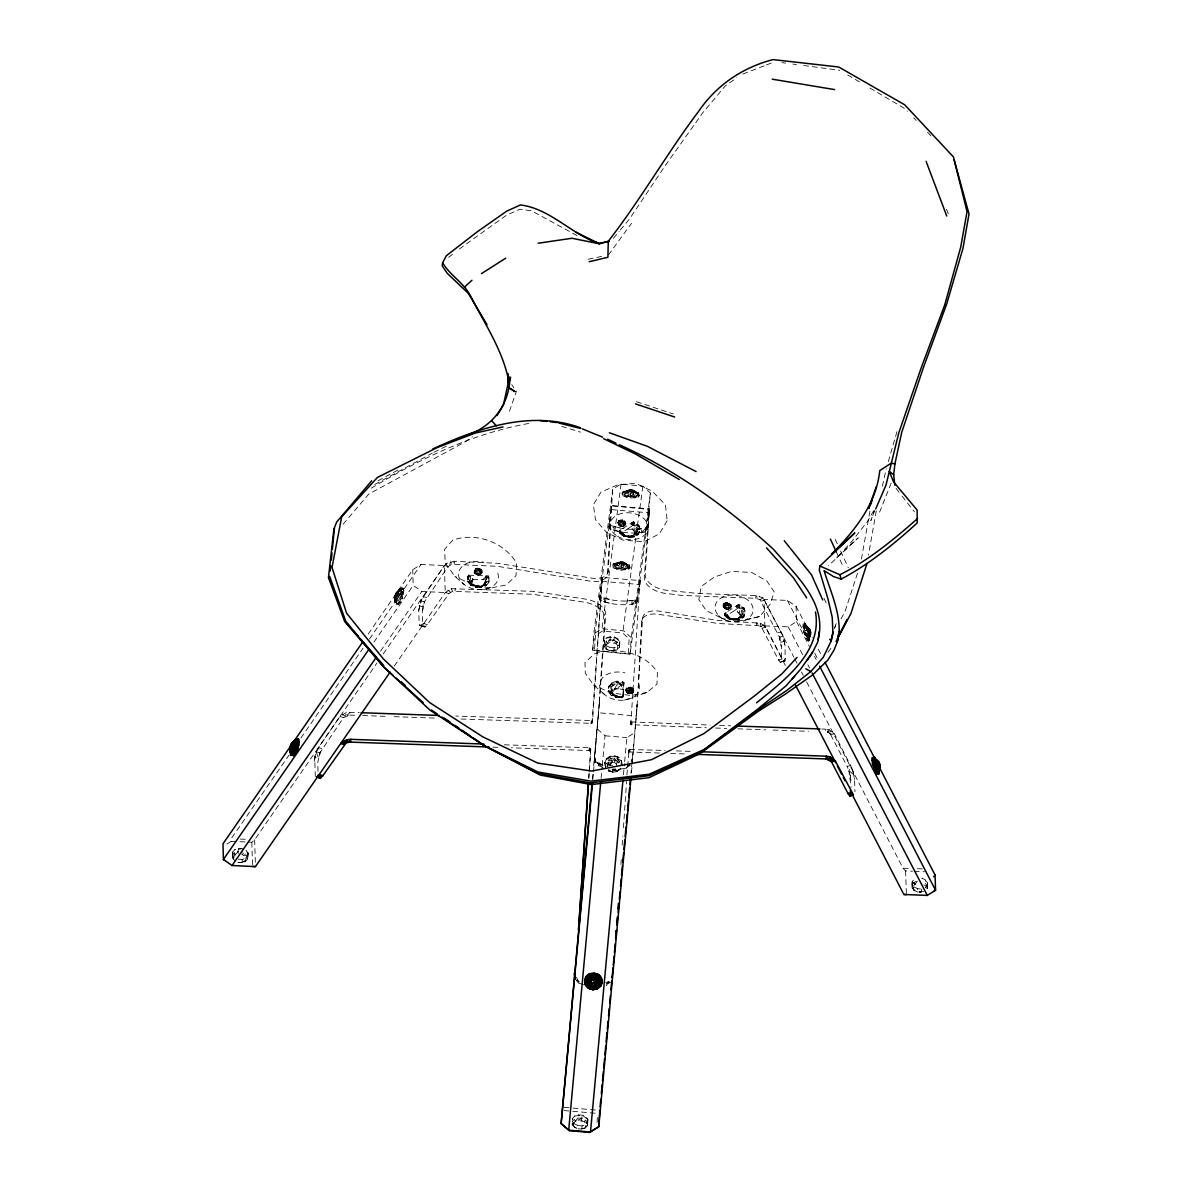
<?xml version="1.0" encoding="UTF-8"?>
<svg xmlns="http://www.w3.org/2000/svg" width="1192" height="1192" viewBox="0 0 1192 1192"><rect width="100%" height="100%" fill="white"/><g stroke="black" fill="none" stroke-linecap="round" stroke-linejoin="round"><path stroke-width="0.75" stroke-dasharray="5 3.75" d="M461.051 719.029L591.977 723.35L602.258 577.375L640 580.564L630.792 724.676L706.215 727.701M592.737 719.923L592.454 722.68L602.258 577.375L599.606 598.727L600.738 600.634C611.585 604.761 624.355 605.774 635.738 603.599L637.347 601.915L640 580.564L639.582 586.375L639.866 583.618L639.657 585.019M394.328 666.045L445.346 592.454L451.306 588.714L533.495 591.336L586.181 599.218A18.953 10.713 16.9 0 1 605.73 614.55L599.203 704.114L604.776 617.665A18.953 10.713 16.9 0 0 585.242 602.347L532.869 594.301L452.558 591.321L448.892 593.631L427.407 624.668L425.112 626.947L423.383 626.664L422.668 623.878L422.311 611.496L424.382 601.9L448.103 566.602L451.753 564.308L497.124 566.274L590.144 581.145A18.953 10.713 16.9 0 0 607.384 573.993L612.718 489.242L621.032 484.027L642.875 486.217L650.385 493.011L646.824 530.231L645.23 531.915C633.831 534.091 621.062 533.077 610.23 528.95L609.082 527.028L609.38 523.348L610.513 525.27C621.345 529.397 634.114 530.41 645.513 528.22L647.122 526.536L649.476 508.88L611.734 505.691L592.677 650.46L630.091 654.214L649.282 509.52L611.615 505.751L609.082 527.028M638.241 687.963L641.654 621.524A18.953 10.698 16.9 0 1 658.878 614.372L717.778 623.461L758.827 625.726L761.986 628.154L778.465 659.832L780.179 662.201L781.371 661.977L781.371 646.839L779.434 637.139L759.945 599.695L755.698 598.309L682.018 595.434L663.721 593.139A18.953 10.713 16.9 0 1 644.276 577.897L649.357 509.535M226.942 844.025L231.233 841.314L231.248 838.587L289.239 754.819M235.345 861.116L232.395 858.002L232.783 851.952L234.869 849.583L241.156 848.57M232.783 851.952L232.395 858.002L233.751 859L234.526 852.757L238.087 851.565L238.43 848.391M246.029 850.343L248.025 852.98L247.638 859.045L245.552 861.399L241.44 862.68L237.908 862.323L241.991 862.606L245.552 861.399L245.999 857.525L241.589 854.068L245.686 853.517L247.683 856.154L245.999 857.525L247.638 859.045L241.44 862.68M248.025 852.98L247.638 859.045L248.025 852.98L242.512 848.659L234.869 849.583M575.17 1127.557L572.22 1124.458L572.607 1118.394L574.693 1116.04L578.254 1114.833L582.337 1115.116L585.853 1116.785L587.85 1119.422L587.462 1125.486L585.376 1127.841L581.264 1129.137L585.376 1127.841L585.823 1123.967L584.229 1121.851L578.135 1120.286L575.289 1121.255L573.62 1123.147L573.576 1125.457L575.17 1127.557L572.22 1124.458L572.607 1118.394M574.693 1116.04L582.337 1115.116L587.85 1119.422L587.462 1125.486L581.815 1129.047L577.733 1128.764L578.06 1125.591L574.559 1123.907L572.547 1121.27L573.576 1125.457L572.22 1124.458M607.13 649.461L604.508 643.188L606.505 645.826L610.006 647.494L609.932 650.817L606.162 648.999L607.13 649.461L604.165 646.362L604.553 640.298L606.639 637.943L610.2 636.737L614.282 637.02L617.799 638.703L619.795 641.341L619.408 647.39L617.322 649.744L609.932 650.817L606.162 648.999L604.165 646.362L604.553 640.298M606.639 637.943L614.282 637.02L619.795 641.341L619.408 647.39L616.055 650.072L609.678 650.683L613.761 650.951L614.103 647.778L617.665 646.571L619.751 644.216M912.238 881.544L911.85 887.593L914.8 890.707L911.85 887.593L912.238 881.544L914.324 879.174M927.093 888.636L927.48 882.572L925.484 879.934L921.967 878.251L927.48 882.572L927.093 888.636L927.48 882.572M610.513 524.867L608.337 570.864L607.384 573.993M583.707 984.771L578.716 983.087L576.6 977.231M595.389 762.075L594.525 755.698L595.389 762.075L598.816 765.83L603.808 767.514L595.389 762.075L603.882 765.949L595.449 760.511L594.45 757.263L599.487 701.343L598.92 708.659L599.233 704.71M598.816 765.83L598.876 764.266L595.449 760.511M605.491 766.992C603.435 762.865 606.058 758.172 609.842 756.324L614.327 755.668L618.588 757.158L621.479 760.407L622.209 765.1L621.479 760.407L620.957 765.786M608.352 770.807L612.643 771.731L617.128 771.075L620.645 768.438L617.098 771.641L612.613 772.297L608.352 770.807C613.12 772.639 617.441 772.595 620.645 768.438M621.092 768.974L626.322 768.155L626.396 766.59M611.407 509.625L649.148 512.813L649.476 509.714L649.148 513.335L649.476 508.88L645.23 574.768A18.953 10.713 16.9 0 0 664.674 590.025L698.035 593.482L755.981 595.538L762.895 597.803L783.159 636.141L785.081 645.855L785.096 660.979L783.889 661.202L782.176 658.833L765.696 627.156L760.57 623.222L718.389 620.496L659.832 611.243A18.953 10.698 16.9 0 0 642.592 618.41L636.662 711.862L630.985 773.37M623.938 682.316L622.865 697.543L615.757 697.514L610.975 695.07L608.367 691.33L608.65 687.277L611.868 682.763L616.934 681.168L623.938 682.316L622.835 696.664C617.903 699.168 612.628 695.696 610.572 691.107L610.781 687.888L613.239 685.281L617.262 683.999L623.699 685.355L622.611 681.645L623.833 684.178M587.85 1119.422L587.462 1125.486L585.823 1123.967L587.507 1122.596L585.51 1119.958L582.009 1118.29L577.911 1118.007L574.35 1119.214L572.264 1121.568L573.62 1123.147L574.35 1119.214L575.289 1121.255L577.911 1118.007L578.254 1114.833M619.795 641.341L619.408 647.39L616.175 643.769L610.095 642.19L605.566 645.051L605.521 647.36L604.165 646.362M594.48 650.057L630.091 654.214L631.268 637.631L623.729 630.911L601.975 628.691L593.735 633.861L592.677 650.46L594.48 650.057L595.464 635.485L593.735 633.861L612.718 489.242M588.774 777.557L589.027 773.861M589.146 772.014L590.785 748.978L589.28 747.786L504.216 744.777M588.803 778.48L590.785 748.978M593.542 771.746L598.563 712.771L636.29 715.975L631.447 773.087M623.133 694.608L622.865 697.543L612.643 694.087L610.975 695.07L610.572 691.107L608.367 691.33L608.784 686.041L611.72 684.014L616.785 682.405L623.818 683.582M597.058 1122.447L597.535 1115.22M628.199 653.425L629.167 638.867L622.731 633.027L602.601 631.015L595.464 635.485M620.972 864.587L621.315 858.121M622.179 845.202L622.805 835.979M623.461 827.68L626.56 781.535M626.888 775.083L629.153 749.5L665.285 750.468M636.304 715.796L637.228 704.547L636.945 707.303M601.841 583.186L602.258 577.375M618.127 523.333L619.244 525.851L623.148 526.521L625.636 524.584L625.636 521.843L622.507 519.921L618.752 520.666L618.037 524.644L621.121 526.536L623.148 526.521L623.327 525.255L618.752 520.666L617.814 523.228L621.196 526.506L618.752 520.666L622.507 519.921L622.075 522.737L620.615 522.752L618.648 522.007L618.752 520.666L624.414 520.621L623.848 525.985L619.855 526.015L617.918 521.917L618.037 524.644L620.615 522.752L624.28 524.093L625.636 521.843L618.752 520.666L618.127 523.333L621.121 526.536M723.395 606.043L724.498 608.546L728.416 609.216L730.905 607.279L730.905 604.553L727.776 602.616L724.021 603.361L723.291 607.339L726.375 609.246L728.416 609.216L728.595 607.95L724.021 603.361L723.082 605.938L725.123 608.725L727.925 609.201L724.617 607.279L723.172 604.612L723.291 607.339L725.883 605.447L728.684 605.938L729.698 607.816L727.925 609.201L730.905 607.279L730.905 604.553L724.021 603.361L723.395 606.043L725.123 608.725M599.606 598.727L599.889 595.032L601.021 596.954C611.868 601.081 624.638 602.094 636.021 599.919L637.631 598.235L637.347 601.915L631.82 604.597L632.118 600.917M601.841 581.711L602.124 578.031M604.314 602.273L604.597 598.593L600.738 600.634L599.889 595.032M611.332 510.027L611.615 506.347M613.791 530.589L614.089 526.894L610.23 528.95L609.38 523.348M626.932 600.962L636.021 599.919L635.738 603.599L637.631 598.235M636.409 529.278L645.513 528.22L645.23 531.915L647.122 526.536L646.824 530.231L641.311 532.913L641.594 529.233M640 581.413L639.582 584.914L639.866 581.219M727.925 609.201L730.07 608.501L731.113 605.983L729.549 606.803L729.668 603.316L724.021 603.361L723.082 605.938L728.684 605.938L729.698 607.816L730.681 605.879L729.474 604.657L725.57 603.986L723.902 604.702L724.498 608.546L724.021 603.361L727.776 602.616L727.343 605.447L725.57 603.986L725.705 602.63L723.902 604.702L725.883 605.447L725.57 603.986L727.776 602.616M626.187 563.488L626.068 564.814L621.762 563.98L621.881 562.669L629.093 566.245L629.212 564.933L628.616 569.329L630.151 566.587L625.353 568.837L620.928 568.837L613.463 567.884L612.643 564.919L614.059 563.488L621.881 562.669L629.212 564.933L630.032 567.899L626.187 563.488L617.441 562.654L617.322 563.98L612.643 564.919L612.539 566.23L613.463 567.884L620.808 570.149L628.616 569.329L630.032 567.899L629.212 564.933L621.822 561.79L616.949 562.758L614.431 565.112L615.176 566.438L621.017 568.241L627.245 567.586L628.363 566.453C627.946 564.248 621.792 559.599 621.777 563.324L627.618 565.127L623.58 562.132L620.019 561.79L615.549 563.98L621.777 563.324L618.648 562.117L614.431 565.112L623.58 562.132L626.426 563.667L628.363 566.453L626.426 563.667M626.828 490.582L626.724 491.894L622.045 492.832L622.865 495.812L630.195 498.077L638.018 497.258L639.433 495.812L638.614 492.847L631.268 490.582L626.828 490.582L635.47 492.728L639.433 495.812M638.614 492.847L638.495 494.158L635.574 491.417L635.47 492.728L631.268 490.582L623.461 491.402L622.045 492.832L622.865 495.812L630.315 496.751L634.755 496.766L639.538 494.501L638.018 497.258L638.614 492.847L631.268 490.582L631.149 491.894L623.461 491.402L622.984 494.486L626.009 495.932L625.889 497.243L638.137 495.932L634.636 498.077L634.755 496.766L630.195 498.077L630.315 496.751L621.926 494.144L623.461 491.402C628.02 489.763 635.47 488.809 637.765 494.367L636.632 495.514L630.404 496.155L624.563 494.352L623.818 493.041C627.141 488.109 635.5 488.78 637.765 494.367L635.813 491.581L629.421 489.703L624.951 491.894L631.164 491.238L637.02 493.056L632.982 490.046L623.818 493.041L626.336 490.672L634.591 491.313L636.394 492.609L636.632 495.514L634.204 490.627L636.394 492.609L633.95 496.17L632.639 492.222L629.421 489.703L634.606 491.909L633.92 490.687L631.224 489.703L631.164 491.238L627.469 490.627L632.639 492.222L634.591 491.313L632.982 490.046M810.784 631.909L810.337 636.513L808.37 638.465L805.062 630.345L804.645 627.26L805.673 625.293C810.053 626.813 812.005 632.371 810.337 636.513L808.37 638.465L810.888 634.427L810.784 631.909L809.696 628.601L805.673 625.293L809.696 628.601L810.471 634.487L809.696 636.602L807.207 636.826L809.875 633.652L808.683 627.812L804.868 625.413L810.784 631.909L808.981 633.414L809.174 638.346L810.992 633.488L809.696 636.602L807.103 630.24L806.954 626.351L808.563 628.765L804.645 627.26L810.888 634.427L808.787 635.306L805.986 633.846L809.264 632.133L808.504 627.558L808.981 633.414L809.696 628.601M598.846 708.614L593.452 768.333M630.538 693.744L633.369 690.466L632.177 689.229L628.288 688.469L625.889 689.065L625.77 690.377L627.141 693.044L632.714 693.103L633.608 689.155L630.508 687.158L626.754 687.829L625.964 691.792L627.752 693.208L625.77 690.377L626.754 687.829L633.801 690.6L632.714 693.103L629.003 693.774L629.167 692.507L633.801 690.6L632.401 687.888L631.358 690.481L633.563 691.882L633.608 689.155L633.563 691.882L631.045 693.789L629.003 693.774L633.801 690.6L630.508 687.158L630.032 689.959L626.769 691.3L627.752 693.208M637.228 704.547L636.796 709.374L636.975 707.899M619.363 524.569L622.656 526.492L624.802 525.806L625.86 523.273L618.752 520.666L619.244 525.851L620.436 519.935L617.814 523.228L619.438 523.258L618.648 522.007L622.507 519.921M601.915 581.83L602.258 578.209M611.407 510.131L611.734 506.525M592.424 779.434L593.273 770.181M592.856 779.151L593.378 773.593M601.081 778.361L602.094 767.261M602.273 765.413L605 735.777L597.46 729.146M623.461 774.666L624.489 763.551M624.653 761.703L626.873 737.625L635.202 732.35M481.94 572.264L477.62 568.137L476.74 573.412L481.702 573.531L480.54 573.873L481.926 572.145L479.661 574.618L481.359 569.463L477.62 568.137L474.938 573.695L474.476 569.627L477.62 568.137L482.179 570.849L481.702 573.531L479.661 574.618L475.563 569.895L479.482 569.806L481.926 572.145L480.48 574.574L476.875 574.693L474.118 572.324L474.237 571.043L477.62 568.137L481.359 569.463L482.179 570.849L481.702 573.531L478.32 574.917L477.62 568.137L475.712 568.569L474.118 572.324L476.577 574.678L478.603 574.991L474.237 571.043L474.938 573.695L478.603 574.991M639.582 584.914L640 580.564M318.011 771.373L317.757 762.537L319.829 752.927L343.549 717.644L349.673 715.081L349.956 712.309L359.239 712.652M454.227 564.039L454.51 561.283L497.735 563.309L591.098 578.016A18.953 10.713 16.9 0 0 608.337 570.864M455.016 591.068L455.299 588.297M591.292 720.862L591.008 723.618L592.26 720.579L455.776 716.064M589.28 747.786L588.982 750.543L590.502 751.735L590.338 748.189L588.982 750.543L511.338 747.801M591.977 723.35L592.26 720.579M590.055 750.945L590.338 748.189M649.059 514.691L649.342 511.919L649.148 513.335M630.792 724.676L630.613 721.115L630.33 723.887L631.075 721.905L710.223 725.064M659.444 753.046L629.838 751.988L629.153 749.5L628.378 752.927L628.661 750.17M632.133 722.307L631.849 725.079L631.075 721.905M630.121 749.232L629.838 751.988L628.869 752.271M755.698 598.309L755.981 595.538L758.023 598.712L759.766 596.194M756.503 625.323L756.786 622.567L758.827 625.726L760.57 623.222L760.749 626.724L765.696 627.156L761.986 628.154M394.701 595.762L395.178 600.395L397.368 602.437L401.51 594.465L401.332 589.519L398.277 590.263L394.701 595.762L396.176 602.273L396.012 592.513L398.277 590.263L401.332 589.519L396.817 591.694L401.823 591.396L398.277 590.263L394.701 595.762L395.997 597.341L395.67 600.41L394.537 597.341L400.125 589.37L395.237 594.003L397.055 593.869L394.775 598.935L395.863 593.795L398.575 590.964L394.701 595.762L399.216 590.383L401.51 594.465L397.517 594.301L395.401 598.369L395.178 600.395L397.368 602.437L396.981 596.075L400.452 597.922L399.618 591.858L397.681 592.737L398.53 596.983L397.338 599.278L396.117 600.515L394.79 598.295L396.206 597.565L398.933 600.842M604.716 763.431L606.326 758.961L609.842 756.324L614.297 756.235L621.464 760.973L618.559 757.725L614.297 756.235L609.812 756.89L606.311 759.528L605.462 767.559L604.731 762.865M241.991 862.606L242.319 859.432L245.88 858.225L247.966 855.871M614.282 637.02L613.955 640.193L610.095 642.19L610.2 636.737L619.467 644.514L617.769 645.87L617.322 649.744L616.055 650.072M587.507 1122.596L584.229 1121.851L585.51 1119.958L581.413 1120.51L582.337 1115.116M581.815 1129.047L582.143 1125.874L585.704 1124.667L587.79 1122.313M917.542 881.156L913.981 882.348L913.206 888.591L912.178 884.419L914.189 887.057L917.691 888.74L917.363 891.914L923.74 891.318M921.774 889.023L921.446 892.197L917.363 891.914L920.894 892.287M315.284 776.528L314.703 756.831L318.502 747.518L340.003 716.481L345.948 712.727L349.956 712.309L347.215 715.334L345.948 712.727L345.054 716.243L342.447 714.187L343.549 717.644L340.003 716.481M423.383 626.664L419.837 625.502L419.122 622.701L418.764 610.334L420.836 600.723L444.556 565.44L447 563.16L454.51 561.283L451.753 564.308L450.502 561.7L449.608 565.202L447 563.16M468.516 575.185L467.741 581.458L470.691 585.078L475.668 587.284L481.359 587.492L486.232 585.63L488.973 582.203L488.184 575.87L468.516 575.185L467.607 577.375L469.886 581.115L473.537 585.585L476.502 586.896L479.869 587.015L486.381 584.378L488.973 582.203L489.003 576.883L485.531 577.032L482.79 579.625L473.12 579.282L467.607 577.375L468.516 575.185L473.12 579.282L471.794 583.439L473.537 585.585L480.748 585.928L484.623 584.438L486.798 581.711L485.665 575.855L488.854 578.12L482.79 579.625L484.295 581.472L484.369 583.886L482.745 585.913L476.502 586.896L469.886 581.115L471.019 575.334M629.078 693.729L626.903 692.328L628.571 689.945L628.452 687.128L633.801 690.6L631.238 692.537L627.141 693.044L629.003 693.774M731.113 605.983L724.021 603.361L726.464 609.216L724.617 607.279M481.508 586.24L481.359 587.492L470.825 583.827L467.875 580.206L467.756 576.138L467.741 581.458L476.219 585.764L476.502 586.896L480.748 585.928L481.359 587.492L484.623 584.438L486.232 585.63L486.798 581.711L488.973 582.203L486.708 578.478L482.745 585.913L484.623 584.438L479.869 587.015L480.748 585.928L475.668 587.284L470.825 583.827L470.691 585.078L476.219 585.764L475.668 587.284L475.817 586.032L486.232 585.63L489.122 580.951M623.52 534.955L628.825 537.652L628.869 536.042L623.371 536.191L623.52 534.955L628.974 536.4L634.502 535.744L638.599 533.152L640.044 530.574L638.837 525.285L634.755 523.348L631.417 524.093L631.566 522.915C635.5 522.558 638.718 526.015 640.193 529.322L638.45 534.403L636.543 533.465L631.879 536.698L628.616 537.085L625.383 536.221L620.853 530.753L619.199 530.649L619.438 533.018L622.358 532.273L629.331 527.877L631.417 524.093L636.722 527.192L637.809 530.41L636.543 533.465C632.788 536.936 627.379 536.266 623.043 534.344L620.987 529.576L633.384 521.694L638.837 525.285L640.193 529.322L638.45 534.403C633.056 539.231 624.176 538.322 619.438 533.018L619.199 530.649L620.987 529.576M728.774 617.65L734.093 620.361L734.138 618.752L728.625 618.901L728.774 617.65L734.227 619.11L739.755 618.454L743.868 615.862L745.298 613.284L744.091 607.98L740.008 606.058L736.686 606.788L736.82 605.611C740.753 605.253 743.987 608.71 745.447 612.032L743.719 617.113L741.797 616.16L737.133 619.393L733.87 619.78L730.636 618.916L726.122 613.463L724.468 613.358L724.691 615.728L727.612 614.983L734.585 610.572L736.686 606.788L741.99 609.902L743.063 613.12L741.797 616.16C738.042 619.631 732.633 618.961 728.312 617.039L726.256 612.286L738.653 604.404L744.091 607.98L745.447 612.032L743.719 617.113C738.325 621.926 729.444 621.032 724.691 615.728L724.468 613.358L726.256 612.286M804.362 623.744L805.762 634.338L808.742 640.149L809.755 640L808.34 629.391L805.36 623.595L803.036 624.101L803.259 630.315L805.956 638.435L808.429 640.357L810.038 637.675L808.34 629.391L805.36 623.595L803.036 624.101L805.762 634.338L808.742 640.149L810.038 637.675L808.712 638.033L808.429 640.357M488.02 577.107L488.184 575.87M616.368 770.121L612.897 769.957L613.06 768.676L616.368 770.121L612.792 770.643L609.842 765.07L606.49 763.58L607.756 760.481L610.557 758.38L614.133 757.859L617.53 759.036L619.825 761.628L618.901 765.458M476.74 573.412L476.875 574.693M621.032 484.027L601.975 628.691L602.601 631.015M642.875 486.217L622.731 633.027M650.385 493.011L631.268 637.631L629.167 638.867M631.417 524.093L633.384 521.694M736.686 606.788L738.653 604.404M631.045 693.789L631.238 692.537M869.937 511.189L861.443 559.033M876.269 510.876L868.476 555.07M622.835 696.664L622.984 695.77L620.257 697.484L616.458 696.024L615.757 697.514L612.643 694.087L616.89 697.201L622.835 696.664L620.972 696.411L621.449 698.005L622.984 695.77M632.937 691.837L632.714 693.103L632.207 691.36L628.571 689.945L630.33 688.499L628.452 687.128M882.363 486.262L886.267 468.724M314.211 761.375L316.282 751.765L319.829 752.927L318.502 747.518L322.049 748.68L318.249 758.008L314.703 756.831M418.764 610.334L420.836 600.723L424.382 601.9L422.311 611.496M628.378 752.927L629.153 749.5M621.792 684.387L617.486 688.261L623.297 689.795L621.792 684.387L616.785 682.405L611.868 682.763L608.65 687.277L610.781 687.888L612.509 693.535L614.491 689.214L617.486 688.261L616.934 681.168L622.462 682.897L620.853 688.544L614.491 689.214L612.673 691.151L612.509 693.535L614.044 695.755L610.572 691.107L616.89 697.201L616.458 696.024L621.449 698.005L622.999 696.307M888.308 461.632L896.995 431.489M891.184 483.132L878.936 513.737M641.654 621.524L642.592 618.41M398.53 596.983L399.365 594.272L397.428 591.768L396.012 592.513M857.51 573.114L845.143 611.228L840.062 620.615M509.446 411.255L516.494 391.08M834.534 628.258L835.681 625.07M874.421 510.981L870.86 520.606L874.63 510.474M633.22 522.945L634.904 522.111L632.118 528.622L635.247 532.899L634.308 535.163L637.809 530.41L640.044 530.574L636.722 527.192L634.442 530.5L635.247 532.899L631.879 536.698L625.383 536.221L619.199 530.649M738.489 605.64L740.158 604.806L737.371 611.317L740.515 615.593L739.576 617.858L743.063 613.12L745.298 613.284L741.99 609.902L739.711 613.195L740.515 615.593L737.133 619.393L730.636 618.916L724.468 613.358M834.415 628.244L836.248 623.476M631.06 761.941L632.267 758.887L630.449 763.476L626.322 768.155L630.389 765.041M618.424 762.865L616.622 760.839L610.557 758.38L613.403 765.413L609.842 765.07L611.928 762.403L613.761 762.135L616.666 764.072L617.53 759.036L618.424 762.865L619.825 761.628M486.708 578.478L484.369 583.886L486.798 581.711L482.745 585.913M631.73 693.252L627.379 690.436L628.288 688.469M618.842 524.137L624.444 525.106L625.428 523.169L624.221 521.962L620.302 521.291L624.444 525.106L622.656 526.492M785.453 658.222L783.889 661.202L781.371 661.977L778.465 659.832L782.176 658.833L780.179 662.201L785.096 660.979M873.632 510.683L867.627 521.202L851.908 541.377L836.277 558.258L858.21 537.83L828.366 565.798M480.704 573.322L477.62 568.137L477.441 569.478L480.704 572.875L478.946 571.206L476.144 571.266L475.116 573.009L476.577 574.678L475.072 572.428M368.209 634.04L412.73 569.716L421.059 564.442L444.422 565.529L445.212 592.543L421.849 591.456L413.192 585.391L412.73 569.716M300.846 738.072L363.053 648.21M369.386 639.076L421.059 564.442M373.96 642.041L413.192 585.391M380.501 651.175L421.849 591.456M231.233 841.314L251.825 842.267L254.641 839.764L376.94 663.035M383.273 653.901L444.422 565.529M821.765 729.012L825.475 729.146L825.192 731.918L827.531 732.32L829.259 729.802L834.4 733.75L852.653 769.764L854.589 779.464L854.947 791.831M632.639 492.222L629.078 491.879L626.977 495.5L634.591 491.313M617.441 562.654L621.762 563.98L614.059 563.488L612.539 566.23L620.928 568.837L620.808 570.149L625.353 568.837L625.249 570.163L628.735 568.018L616.502 569.329L616.607 568.003L613.582 566.572L614.059 563.488L621.837 562.237L625.204 563.98L624.534 562.758L620.019 561.79L623.252 564.308L619.691 563.965L617.59 567.586L624.623 563.965L624.817 562.713L627.007 564.695L627.245 567.586L625.189 563.384L618.067 562.713L623.252 564.308L624.548 568.241L627.007 564.695L625.189 563.384M608.412 254.999L631.551 223.276M827.948 652.307L831.226 647.912M628.452 490.165L627.633 491.238L626.336 490.672M619.065 562.237L618.246 563.324L616.949 562.758M626.322 768.155L630.24 763.014M609.842 765.07L611.928 762.403L615.489 762.746L616.964 765.756M473.12 579.282L471.719 581.04L471.794 583.439M609.872 639.91L607.235 643.159L606.311 641.117L609.872 639.91L613.955 640.193L613.358 642.413L617.456 641.877L616.175 643.769L619.467 644.514M916.678 882.229L913.251 886.282L911.895 884.717L913.981 882.348L914.92 884.404L917.766 883.436M613.418 238.311L619.184 231.382M620.332 229.996L629.555 218.911L665.3 165.509L702.878 112.629L725.287 85.943L736.835 77.763M343.117 524.227L368.745 494.069L464.835 442.053L472.494 436.823M745.268 620.153L759.662 616.517L770.032 604.389L774.264 592.037L766.888 581.055L751.824 572.503L731.709 571.341L714.44 577.002L701.254 586.434L698.825 599.606L706.245 610.617L726.33 620.421M609.321 981.895L606.236 985.412L610.289 982.297L607.19 983.609M925.335 887.817L927.421 885.462M641.311 532.913L645.513 528.22M631.82 604.597L636.021 599.919M232.723 854.828L233.751 859M419.837 625.502L425.112 626.947L423.86 623.505L419.837 625.502L421.566 625.785L423.86 623.505L427.407 624.668M807.595 626.262L806.835 626.932L808.042 629.912L810.307 630.121L809.398 636.498L810.515 635.053L808.504 627.558M476.144 571.266L474.356 570.938L475.712 568.569L475.563 569.895L477.485 570.968L477.441 569.478L479.691 568.465L478.946 571.206L474.118 572.324M624.444 700.091L646.988 692.463L656.956 684.044L657.403 672.437C644.425 651.845 616.249 647.047 594.257 653.961L584.989 662.648L585.317 673.242L593.542 685.057L605.253 695.145M925.454 887.116L927.138 885.745L925.141 883.108L921.043 883.659M448.639 257.338L453.705 253.285M606.296 983.847L609.008 981.776M459.367 248.964L506.436 215.23L519.995 209.226L531.617 210.85L578.031 236.105M633.593 524.659L629.331 527.877L634.442 530.5L633.593 524.659L638.688 526.536L636.722 527.192L635.247 532.899L637.809 530.41L638.45 534.403L634.502 535.744L634.353 536.996L628.974 536.4L628.825 537.652L633.265 535.521L634.353 536.996L636.543 533.465L631.879 536.698L633.265 535.521L628.616 537.085L628.869 536.042L625.383 536.221L621.39 532.362L619.05 531.885L620.853 530.753M738.861 607.369L734.585 610.572L739.711 613.195L738.861 607.369L743.957 609.231L741.99 609.902L740.515 615.593L743.063 613.12L743.719 617.113L739.755 618.454L739.606 619.706L734.227 619.11L734.093 620.361L738.533 618.231L739.606 619.706L741.797 616.16L737.133 619.393L738.533 618.231L733.87 619.78L734.138 618.752L730.636 618.916L726.658 615.057L724.319 614.58L726.122 613.463M472.241 584.005L470.691 585.078L467.875 580.206L467.741 581.458L471.719 581.04L468.382 576.421L470.885 576.511M759.945 599.695L762.895 597.803M760.749 626.724L763.685 624.832M764.862 625.904L788.24 626.858L796.554 621.643L796.062 606.311L787.376 600.41L763.997 599.457L764.862 625.904L785.334 665.449M371.219 488.198C420.791 458.503 473.582 432.92 530.917 423.071M374.705 484.518L432.264 453.139M378.043 480.793L399.082 469.425M582.009 1118.29L578.135 1120.286L577.911 1118.007M433.873 452.26L448.371 445.182M624.444 525.106L625.86 523.273M608.65 687.277L613.239 685.281L614.491 689.214L617.262 683.999L611.72 684.014L613.239 685.281L612.673 691.151L610.781 687.888L608.367 691.33L615.906 696.262L621.598 696.754L615.757 697.514L615.906 696.262L610.975 695.07L608.516 690.079M623.327 525.255L625.636 524.584L623.848 525.985L624.802 525.806L621.27 525.27M728.595 607.95L730.905 607.279L729.102 608.68L730.07 608.501L726.524 607.98M605.715 982.7L608.814 981.388M606.311 759.528C612.092 755.296 618.484 754.581 621.464 760.973M620.615 769.004L612.613 772.297L606.892 768.497M742.854 74.053L749.574 71.446M751.258 70.79L764.728 65.59M766.411 64.934L773.131 62.342M624.414 520.621L622.343 521.277L623.416 523.228L625.636 521.843M729.668 603.316L727.597 603.971L728.684 605.938L730.905 604.553M761.181 601.126L764.906 600.127M777.661 632.803L781.386 631.805L779.434 637.139L781.371 646.839M780.79 642.279L784.515 641.281L779.434 637.139L783.159 636.141L785.081 645.855M827.531 732.32L832.388 731.426L829.453 733.318L830.69 734.749L834.4 733.75L829.453 733.318L825.475 729.146L829.259 729.802M830.69 734.749L847.154 766.426L850.879 765.428L848.928 770.762L851.073 787.525M850.864 780.462L850.298 775.903L854.008 774.904L848.928 770.762L847.154 766.426M483.386 589.489L506.257 584.959L516.017 575.662L516.523 562.997C503.814 541.868 475.921 531.96 452.707 540.14L444.646 549.303L445.197 562.937L454.882 576.347L464.195 584.542M759.662 616.517L741.275 620.704L721.473 618.514M588.163 259.215L605.044 255.699M646.988 692.463L631.09 695.487L610.989 692.939L593.542 685.057M481.359 569.463L479.482 569.806L480.123 571.907L482.179 570.849M627.379 690.436L626.62 689.155L626.769 691.3L625.77 690.377L626.903 692.328L625.964 691.792L633.801 690.6L625.889 689.065M478.32 574.917L480.48 574.574L478.797 573.739M612.897 769.957L615.713 769.54L614.893 768.408M626.083 690.511L633.801 690.6M719.521 725.392L730.666 725.794M349.673 715.081L355.246 715.274M362.666 715.543L386.804 716.392M394.224 716.66L435.065 718.106M715.513 728.029L726.673 728.431M737.818 728.819L765.711 729.817M773.146 730.07L808.459 731.322M676.385 750.871L693.044 751.452M492.847 747.146L498.39 747.339M670.545 753.433L685.355 753.955M806.641 681.899L903.014 868.208L910.226 868.476M917.438 868.73L922.846 868.923M903.014 868.208L905.607 870.935L912.476 871.218M914.204 871.292L924.5 871.71M240.248 839.049L245.641 839.317M808.787 630.345L805.062 630.345L809.875 633.652M610.006 647.494L614.103 647.778M917.691 888.74L920.418 888.934M238.236 859.149L242.319 859.432M578.06 1125.591L582.143 1125.874M601.915 581.309L639.657 584.512M605 735.777L626.873 737.625M564.084 1107.353L571.221 1107.949M573.009 1108.098L599.77 1110.378M563.89 1110.557L570.998 1111.168M572.771 1111.317L597.654 1113.417M782.027 62.64L785.647 63.116M792.859 64.07L796.465 64.547M803.676 65.515L839.764 70.283M611.928 762.403L608.963 761.971L606.49 763.58L607.086 766.873L608.963 761.971L611.153 760.317L613.955 759.915L615.489 762.746L616.622 760.839L614.133 757.859L613.761 762.135L611.153 760.317L607.756 760.481L610.498 763.476L607.965 764.415L608.427 766.992M724.095 606.847L729.698 607.816M489.733 587.969L472.375 584.691L454.882 576.347M923.86 885L927.138 885.745M247.683 856.154L244.405 855.409L245.686 853.517L242.17 851.833M619.14 527.818L610.513 525.27L610.23 528.95L618.842 531.498M609.648 599.502L601.021 596.954L600.738 600.634L609.365 603.182M561.745 426.363L580.549 432.16M485.531 577.032L488.854 578.12M444.556 565.44L448.103 566.602M448.892 593.631L445.346 592.454L450.412 592.215L447.805 590.174L452.558 591.321L451.306 588.714M426.602 597.654L423.056 596.477L424.382 601.9M419.256 605.804L422.802 606.966L420.836 600.723M421.566 625.785L425.112 626.947L422.668 623.878M636.498 401.719L673.242 413.952M627.275 691.762L629.167 692.507M576.555 1128.213L574.216 1127.081L577.986 1128.913M847.691 74.962L861.965 83.365M869.907 88.044L904.817 108.591L907.35 111.229M808.742 640.149L805.956 638.435L807.282 638.078L804.436 634.71L805.762 634.338L803.259 630.315L804.585 629.942L802.737 626.441L805.36 623.595L808.712 638.033L809.517 633.786L808.191 634.159L808.34 629.391L807.014 629.763L806.82 625.666L805.494 626.024L804.034 623.952M618.752 520.666L625.01 524.525M724.021 603.361L730.279 607.22M576.451 980.062L578.79 981.523L575.363 977.768M576.69 980.241L579.506 982.044M627.469 490.627L629.078 491.879M618.067 562.713L619.691 563.965M913.668 117.814L916.201 120.452M927.585 132.312L931.384 136.275M911.85 887.593L914.8 890.707M576.436 980.584L578.716 983.087M630.508 687.158L632.177 689.229L630.032 689.959L633.369 690.466L632.401 687.888M902.106 496.185L914.443 511.889M896.071 488.288L900.094 493.562M511.74 384.584L513.901 387.951M796.062 606.311L812.259 637.631M818.233 649.178L820.796 654.125M787.376 600.41L808.697 641.609M814.672 653.156L818.084 659.742M796.554 621.643L809.353 646.362M814.464 656.256L816.177 659.548M788.24 626.858L802.737 654.87M807.863 664.749L809.562 668.042M763.997 599.457L793.842 657.164M794.692 658.818L797.254 663.765M801.516 672.005L803.229 675.298M836.367 552.015L843.116 566.572M835.219 539.335L837.529 544.342M840.598 551.017L848.287 567.705M824.044 598.354L826.205 603.152M946.433 209.196L948.474 214.262M727.612 614.983L728.312 617.039M622.358 532.273L623.043 534.344M808.683 627.812L810.888 634.427M316.282 751.765L318.249 758.008M850.298 775.903L848.928 770.762L852.653 769.764L854.589 779.464M397.428 591.768L397.517 594.301M905.607 870.935L906.382 894.611M254.641 839.764L255.341 863.023M251.825 842.267L252.495 864.587M497.779 573.203A20.011 14.051 6.7 0 1 479.959 589.682A20.011 14.051 6.7 0 1 458.622 572.965A20.011 14.051 6.7 0 1 483.863 562.296M638.852 683.806A20.011 14.051 6.7 0 1 621.002 700.285A20.011 14.051 6.7 0 1 599.68 683.567A20.011 14.051 6.7 0 1 624.936 672.899M402.181 594.093L402.121 598.846L400.214 602.511L398.247 604.508L395.491 603.897C393.926 598.28 396.385 591.694 400.452 587.686L403.224 588.297L403.85 590.651L402.121 598.846L400.855 598.429C392.466 614.536 396.683 590.204 401.719 588.103L403.224 588.297L400.452 587.686L396.593 593.348L394.85 601.558L396.981 604.091L398.247 604.508L400.855 598.429L402.181 594.093L401.957 587.88L403.85 590.651L400.452 587.686L401.719 588.103L398.486 589.682L399.752 590.1L396.593 593.348L397.86 593.765L395.252 597.684L396.519 598.101L394.85 601.558L396.117 601.975L395.491 603.897L396.981 604.091L398.947 602.094L400.214 602.511L402.583 590.234L403.447 594.51L402.181 594.093M621.241 566.111L621.017 568.241L626.128 565.589L624.623 563.965L624.012 566.111L618.544 565.589L616.07 563.652L618.454 563.384L615.176 566.438L621.434 564.308L621.241 566.111M630.628 494.024L630.404 496.155L635.515 493.503L634.01 491.894L633.414 494.024L630.628 494.024L625.457 491.566L627.841 491.298L624.563 494.352L630.836 492.222L630.628 494.024M619.572 531.766L619.438 533.018L624.534 534.895L623.371 536.191L619.572 531.766M724.84 614.476L724.691 615.728L729.787 617.59L728.625 618.901L724.84 614.476M606.311 641.117L605.566 645.051L604.225 643.471L606.311 641.117M667.177 520.74L659.355 533.807L644.276 541.749L622.969 540.14L606.862 532.69L595.478 519.727L593.348 504.723L600.991 492.117L617.59 484.861L635.604 483.311L652.218 491.149L665.464 504.782L667.177 520.74M238.087 851.565L233.796 856.69L232.44 855.126L234.526 852.757L235.465 854.813L238.311 853.844L238.087 851.565M809.755 640L807.416 640.506L809.755 640M917.616 892.063L913.847 890.23L917.616 892.063M617.545 536.281A19.102 13.41 6.7 0 0 647.971 529.099A19.102 13.41 6.7 0 0 621.762 513.409A19.102 13.41 6.7 0 0 617.545 536.281M718.687 615.579A19.102 13.41 6.7 0 0 751.481 615.117A19.102 13.41 6.7 0 0 732.141 595.091A19.102 13.41 6.7 0 0 718.687 615.579"/><path stroke-width="1.5" d="M291.429 743.629L292.83 742.899L290.178 750.051L291.578 753.404L292.77 753.567L296.912 745.596L296.733 740.649L295.541 740.5C290.178 742.318 288.613 748.948 291.578 753.404L291.429 743.629L293.679 741.394L296.733 740.649L292.219 742.825L297.24 742.512L293.679 741.394L290.103 746.892L290.58 751.526L292.77 753.567L292.83 742.899L294.618 741.513L296.912 745.596L292.919 745.432L290.103 746.892L291.399 748.457L290.58 751.526L292.383 747.19L295.854 749.053L295.02 742.974L293.083 743.853L294.767 745.387L291.519 751.645L289.939 748.472L295.541 740.5L290.654 745.119L292.457 745L290.178 750.051L291.265 744.925L293.977 742.08L290.103 746.892M875.703 508.984L885.954 485.189L898.753 433.009L920.909 368.671L944.809 304.63L960.678 247.251L967.04 211.684L953.466 156.971L904.728 104.807L838.721 67.005L773.072 59.6C742.407 67.467 716.377 85.332 698.497 111.512C666.775 153.634 640.67 199.675 608.278 241.261L607.89 257.278L589.191 261.719M877.491 766.307L876.06 759.393L874.6 757.337L872.276 757.844L872.499 764.042L876.656 774.249L878.996 773.727L879.279 771.403L877.58 763.133L874.6 757.337L872.276 757.844L876.522 771.805L878.996 773.727L876.656 774.249L879.279 771.403L877.58 763.133L876.254 763.491M575.289 979.332L574.425 972.955L575.051 976.159M599.382 986.708L597.028 988.466L592.543 989.122C583.707 988.987 582.054 976.755 589.742 973.715L594.242 973.059L598.503 974.549L601.394 977.798L602.109 982.476L600.53 986.38L597.013 989.017L592.528 989.673L588.267 988.183L585.361 984.935L584.646 980.256M584.616 980.807L586.24 976.352L589.742 973.715L594.212 973.611C605.566 975.846 604.135 988.645 592.528 989.673L585.361 984.935L586.211 976.904L589.727 974.266L594.212 973.611L598.473 975.101L601.364 978.349L600.53 986.38L602.139 981.925M612.167 976.144L612.092 977.708L612.971 967.8M616.443 930.431L616.219 933.053L616.279 931.488M836.709 640.178L836.113 641.385L837.186 642.13L839.183 631.566L837.186 642.13L834.028 650.117L827.918 660.04L812.706 674.866L785.766 693.848L758.276 711.311L699.883 753.702L648.94 777.706L591.232 784.574L540.348 775.083L486.187 746.728L472.717 737.565M599.77 1110.378L598.757 1126.738L589.548 1132.4L569.389 1130.687L561.134 1123.549L592.081 783.144M588.401 783.084L579.103 921.371L588.431 784.008M617.337 917.184L616.89 925.156L617.128 921.803M617.992 908.885L618.365 903.342M616.219 933.053L616.398 930.386M578.954 923.442L579.387 918.6L578.478 929.849L579.148 921.967M894.864 485.233L893.657 474.729L889.262 471.317L893.523 481.836L917.125 510.042L917.199 522.945C894.194 543.999 868.715 564.486 841.15 579.118L833.685 576.66L824.059 570.596C830.481 591.351 840.241 611.824 839.138 634.084M880.024 765.637L879.577 770.256L877.61 772.207L874.302 764.087L873.885 761.003L874.913 759.021C879.294 760.541 881.246 766.098 879.577 770.256L877.61 772.207L880.128 768.169L880.024 765.637L878.936 762.329L874.913 759.021L878.936 762.329L879.711 768.229L878.936 770.345L876.448 770.553L879.115 767.38L877.923 761.554L874.108 759.14L880.024 765.637L878.221 767.141L878.415 772.088L880.232 767.216L878.936 770.345L877.074 766.709L876.194 760.094L877.804 762.493L873.885 761.003L880.128 768.169L878.027 769.049L875.226 767.588L878.504 765.86L877.744 761.286L878.221 767.141L878.936 762.329M608.278 241.261L599.531 243.809C571.519 234.422 550.123 208.511 520.427 204.95L506.645 211.193L477.232 231.814L446.359 255.729L442.59 262.791L442.292 265.995L447.283 273.37L468.292 293.366L487.036 324.686M592.513 782.846L561.134 1123.549L569.389 1130.687M600.738 782.071L568.703 1130.195L590.487 1131.983L622.954 780.209M600.112 1106.668L600.798 1099.262M601.319 1093.705L602.169 1084.452M602.511 1080.742L603.375 1071.489M603.718 1067.779L604.567 1058.526M604.91 1054.816L605.774 1045.563M606.117 1041.853L606.966 1032.6M607.309 1028.905L608.009 1021.484M608.516 1015.942L609.201 1008.536M609.723 1002.979L610.408 995.573M610.915 990.016L611.779 980.763M613.254 965.207L614.074 956.267M614.402 952.706L615.206 943.721M615.623 938.626L616.398 930.758M616.92 925.201L617.605 917.795M618.127 912.238L618.812 904.832M619.318 899.289L620.004 891.869M620.525 886.327L621.211 878.921M621.553 875.211L622.403 865.958M622.745 862.248L623.61 852.995M623.952 849.285L624.802 840.032M625.144 836.322L626.009 827.069M626.351 823.359L627.216 814.106M627.558 810.411L628.408 801.143M628.75 797.448L629.614 788.18M629.957 784.485L630.464 778.927M630.926 778.629L598.757 1126.738L589.548 1132.4M330.214 570.998L330.75 565.559M331.287 560.121L332.002 552.879M332.359 549.259L334.505 527.534L336.695 521.992L371.695 480.793M316.461 776.916L320.559 777.989L322.853 775.709L345.859 743.257L343.251 741.215L348.004 742.363L350.746 739.338L346.753 739.755L340.793 743.495L350.463 742.109L350.746 739.338L483.877 744.046M853.353 794.93L849.673 795.824L847.959 793.44L831.48 761.763L825.996 758.932L826.279 756.175L700.449 751.72M299.252 741.767L297.523 749.977L295.616 753.642L293.649 755.639L290.893 755.028C289.328 749.41 291.787 742.825 295.854 738.817L298.626 739.427L299.252 741.767L295.854 738.817L291.995 744.478L290.252 752.673L293.649 755.639L297.583 745.223L297.359 739.01M333.969 528.473L328.456 577.598L344.712 621.628L383.824 667.043L393.33 675.626M893.657 474.729L894.924 463.852L901.703 432.413L923.323 367.836L946.746 303.841L962.927 248.577L969.022 213.949L954.166 159.981M442.59 262.791C450.144 275.59 464.165 282.951 470.855 296.51C484.369 323.136 501.594 348.511 508.135 378.043L510.027 378.147C508.954 404.058 493.697 425.157 469.037 434.588M873.602 757.486L875.002 768.08L877.982 773.876L875.196 772.178L876.522 771.805L873.676 768.438L875.002 768.08L872.499 764.042L873.825 763.685L871.978 760.168L874.6 757.337L876.194 762.135M877.953 771.775L877.67 774.1L879.279 771.403L877.953 771.775L878.757 767.529L877.431 767.886M835.205 760.764L831.48 761.763L833.193 758.44L830.243 760.332L830.064 756.831L828.321 759.349L826.279 756.175L830.064 756.831L835.205 760.764L853.383 794.826L850.879 795.6L851.237 792.829M819.291 631.537L817.98 641.49L812.08 653.499L806.924 660.621M894.924 463.852L891.065 463.241L879.756 470.617C876.343 504.246 854.351 531.036 831.554 554.235L854.828 532.899L819.902 566.036L819.306 570.044L827.963 598.846L832.239 617.352L832.925 633.444L831.062 641.192L823.21 657.403L810.843 671.543L786.943 690.317L760.347 708.197L701.865 751.645L649.238 775.664L590.278 782.891L538.59 773.638L483.892 745.507L441.86 717.062M509.461 377.119L503.456 404.922L497.004 415.576M818.055 639.612C827.769 602.779 794.736 574.306 773.489 549.303C727.358 507.405 676.385 470.333 619.318 444.765M871.173 503.933L871.799 500.297L868.744 508.448M831.062 641.192L830.154 639.374L831.062 641.192L832.895 632.028L832.925 633.444M837.186 642.13L839.108 632.833M866.867 563.89L850.864 613.716L837.276 638.882L847.184 619.572L837.693 638.271M876.135 487.081L868.894 508.09M510.638 377.179L508.477 383.556L508.254 373.796M290.207 749.425L291.608 748.68L292.919 745.432L292.83 742.899M594.793 985.799L596.268 987.497L592.811 987.334L589.757 982.446L591.828 979.794L595.389 980.137L596.566 981.448L596.223 984.726L594.793 985.799L591.232 985.456L589.757 982.446L591.828 979.794L595.389 980.137L596.879 983.132L594.793 985.799L591.232 985.456L589.295 986.842L587 984.249L586.404 980.971L587.671 977.857L590.472 975.756L594.033 975.235L597.43 976.427L599.74 979.004L600.336 982.297L599.069 985.397L596.268 987.497L592.692 988.019L589.295 986.842L587.865 981.791L591.053 977.708L596.536 978.23L598.801 982.834L595.613 986.916L590.144 986.395L587 984.249L587.865 981.791L590.398 980.867L587.671 977.857L591.053 977.708L593.661 979.526L594.033 975.235L596.536 978.23L596.566 981.448L599.74 979.004L598.801 982.834L596.223 984.726L599.069 985.397L595.613 986.916L592.975 986.067L592.692 988.019L590.144 986.395L590.055 984.13L588.341 984.368L589.757 982.446L596.879 983.132L600.336 982.297L597.818 985.277L594.793 985.799L593.318 982.789M291.37 750.379L290.252 752.673L291.519 753.091M596.879 983.132L598.339 980.256L597.43 976.427L591.232 985.456M292.398 746.192L290.654 748.814L291.921 749.232M362.904 641.698L222.978 843.832L223.411 859.477L224.498 860.281M368.656 649.7L223.411 859.477L232.038 865.511L376.255 657.299M232.038 865.511L255.446 866.599L390.082 672.169M812.393 652.277L800.577 669.293L786.139 685.758L757.248 709.523L704.234 749.41L649.148 774.234L590.77 781.133L537.979 771.984L483.52 745.223L430.148 710.283L383.243 666.596L345.784 621.285L329.677 576.421M933.679 876.835L935.079 875.032L825.058 662.365M792.203 678.814L794.706 676.073M797.016 657.388L781.967 673.823L754.178 696.173L703.995 733.542L651.488 759.691L591.709 771.045L537.83 763.103L482.805 736.865L429.463 702.446L383.258 658.803L346.544 613.12L332.032 567.437L341.702 516.792L377.402 477.456L437.121 447.581L474.982 433.128L503.054 426.9M917.527 518.58C893.836 539.455 868.253 560.627 839.913 574.693L819.902 566.036M292.159 755.445L294.35 753.225L295.616 753.642L297.985 741.35L298.849 745.626L297.583 745.223L297.523 749.977L296.257 749.559L292.383 755.221L290.893 755.028M464.493 287.108L471.943 280.269M599.367 986.887C596.194 990.567 589.221 990.418 586.36 985.456M876.835 759.989L876.075 760.675L877.282 763.64L879.547 763.848L878.638 770.226L879.756 768.795L877.744 761.286M756.503 702.818C783.859 680.692 822.569 652.367 815.477 611.973M481.508 273.609L505.721 258.172M934.141 890.96L935.556 890.245L935.079 875.032M432.756 448.982C478.186 427.958 531.006 409.78 580.593 427.824M586.211 976.904C592.007 972.687 598.384 971.957 601.364 978.349M853.383 794.826L849.673 795.824L851.669 792.442L847.959 793.44L850.879 795.6M609.38 241.41L598.995 243.317L592.007 240.918M538.188 243.228L571.951 238.266L599.531 243.809L576.287 232.365M812.124 672.988L927.302 895.416L935.556 890.245L819.589 666.134M361.087 712.712L439.058 715.468M738.101 726.062L819.902 728.953M350.463 742.109L489.137 747.012M696.456 754.357L825.996 758.932M850.149 790.668L903.879 894.462L927.302 895.416M252.54 866.45L255.446 866.599M903.879 894.462L906.382 894.611M878.012 764.072L874.302 764.087L879.115 767.38M540.14 420.582L546.919 421.387M550.317 421.789L557.096 422.594M772.207 79.179L834.594 89.594M558.78 423.011L580.727 428.494M317.042 777.02L320.559 777.989L319.307 774.547L322.853 775.709M340.793 743.495L344.339 744.657M317.012 776.826L320.559 777.989L318.115 774.919L318.83 777.706M635.515 403.894L674.672 417.036M589.757 982.446L586.404 980.971L588.863 979.347L591.828 979.794L590.472 975.756L593.869 977.291L595.389 980.137M609.35 432.77L647.435 446.344L696.068 471.57M508.179 387.311L514.884 391.512L508.179 387.311L508.135 378.043M582.411 428.911L602.69 437.181M607.756 439.252L616.026 443.186M603.644 438.701L635.559 454.048L679.231 479.467M805.792 668.801L810.843 671.543M431.34 709.94L437.345 714.008M444.303 718.21L450.293 722.278M454.778 725.347L459.263 728.401M462.258 730.428L469.723 735.524M401.212 681.809L405.295 685.475M396.042 678.069L423.19 702.595M491.864 420.94L496.364 425.767M766.531 547.918L793.544 577.911L806.686 597.892M347.081 623.55L349.539 626.351M353.204 630.553L358.107 636.155M360.55 638.972L383.824 665.598M784.262 540.721L811.588 574.946L822.718 599.948M873.274 757.695L874.734 759.766M291.608 748.68L294.335 751.973L292.919 745.432M795.556 685.221L835.652 762.657M837.35 765.949L841.612 774.189M843.325 777.482L845.024 780.775M346.753 739.755L348.004 742.363M830.362 539.067L836.367 552.015M926.109 161.352L946.746 216.035M877.923 761.554L880.128 768.169M574.35 974.52L575.363 977.768M839.913 574.693L841.15 579.118M295.154 741.23L293.262 744.896L291.995 744.478L297.121 739.234L298.626 739.427L295.854 738.817L297.121 739.234L293.888 740.813L295.154 741.23"/></g></svg>
